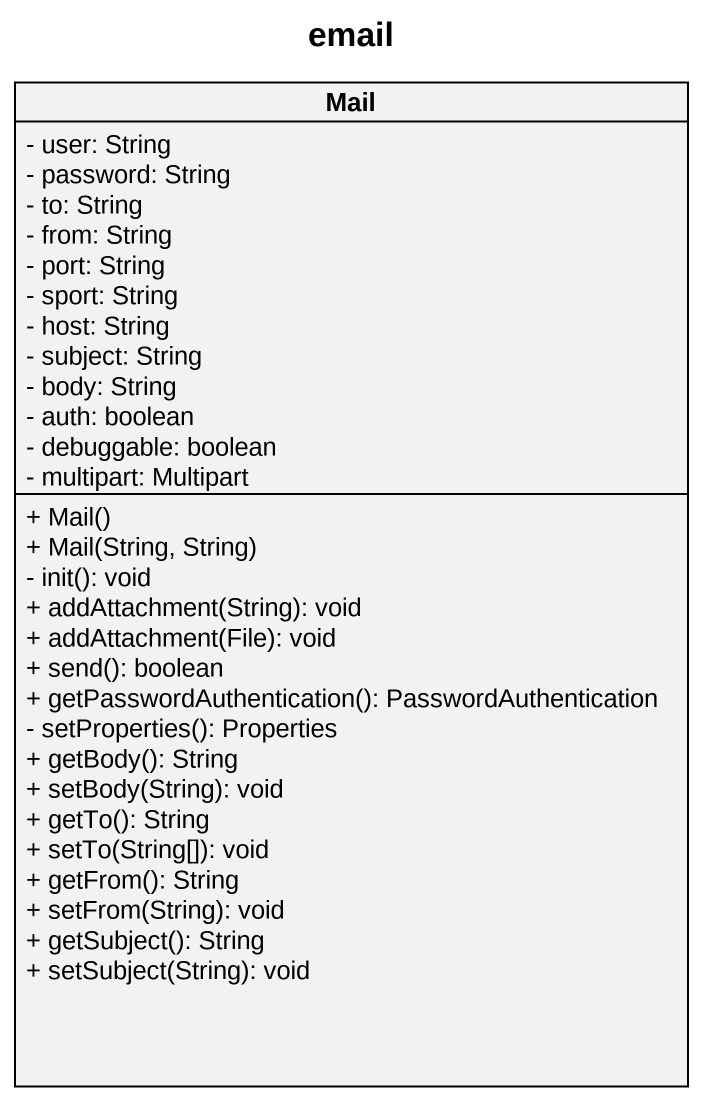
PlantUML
@startuml
title email
hide circle
hide empty members
skinparam classAttributeIconSize 0
class Mail {
  - user: String
  - password: String
  - to: String
  - from: String
  - port: String
  - sport: String
  - host: String
  - subject: String
  - body: String
  - auth: boolean
  - debuggable: boolean
  - multipart: Multipart
  + Mail()
  + Mail(String, String)
  - init(): void
  + addAttachment(String): void
  + addAttachment(File): void
  + send(): boolean
  + getPasswordAuthentication(): PasswordAuthentication
  - setProperties(): Properties
  + getBody(): String
  + setBody(String): void
  + getTo(): String
  + setTo(String[]): void
  + getFrom(): String
  + setFrom(String): void
  + getSubject(): String
  + setSubject(String): void
}
@enduml
